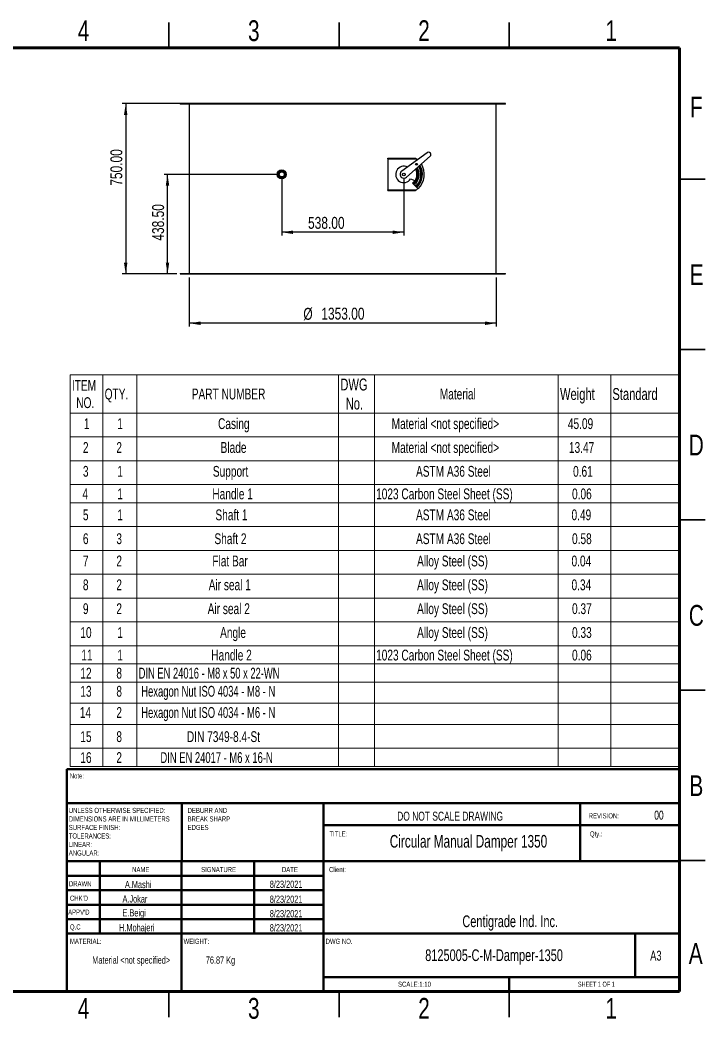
# Model space of a CAD drawing. Header units: millimetres. Extents: x 2 to 418, y 2 to 295.
# Drawn here: x 216.3 to 417.5, y 1.9 to 295.2 of the extents above; entities that cross this region are included whole.
import ezdxf

# ---------------------------------------------------------------- set-up
doc = ezdxf.new("R2010")
doc.units = ezdxf.units.MM
doc.layers.add('RED_DIMENSION', color=1, linetype='Continuous')
doc.styles.add('SLDTEXTSTYLE0', font='TXT', dxfattribs={"width": 0.75})
doc.styles.add('SLDTEXTSTYLE1', font='TXT', dxfattribs={"width": 0.699738})
doc.styles.add('SLDTEXTSTYLE2', font='TXT', dxfattribs={"width": 0.7})
doc.styles.add('SLDTEXTSTYLE3', font='TXT', dxfattribs={"width": 0.65})
doc.styles.add('SLDTEXTSTYLE4', font='TXT', dxfattribs={"width": 0.646667})
doc.styles.add('SLDTEXTSTYLE5', font='TXT', dxfattribs={"width": 0.651724})
doc.dimstyles.new('SLDDIMSTYLE2', dxfattribs={"dimtxt": 3.5, "dimasz": 3.302, "dimexe": 0, "dimexo": 0.0625, "dimgap": 0.875, "dimtad": 1, "dimlfac": 15, "dimrnd": 1e-09, "dimzin": 4, "dimdsep": 46, "dimtxsty": 'SLDTEXTSTYLE0', "dimsah": 1, "dimcen": 0.09, "dimadec": 0, "dimazin": 1, "dimtfac": 1, "dimtofl": 0, "dimtmove": 0, "dimatfit": 3, "dimfxl": 0, "dimfrac": 2, "dimtolj": 1, "dimtzin": 12, "dimarcsym": 0})
doc.dimstyles.new('SLDDIMSTYLE3', dxfattribs={"dimtxt": 3.5, "dimasz": 3.302, "dimexe": 0, "dimexo": 0.0625, "dimgap": 0.875, "dimtad": 1, "dimlfac": 15, "dimrnd": 1e-09, "dimzin": 4, "dimdsep": 46, "dimtxsty": 'SLDTEXTSTYLE0', "dimsah": 1, "dimcen": 0.09, "dimadec": 0, "dimazin": 1, "dimtfac": 1, "dimtmove": 0, "dimatfit": 0, "dimfxl": 0, "dimfrac": 2, "dimtolj": 1, "dimtzin": 12, "dimarcsym": 0})

# ---------------------------------------------------------------- blocks, each defined once
blk = doc.blocks.new('SW_NOTE_0')
at = {"color": 0, "linetype": 'Continuous', "lineweight": 0, "char_height": 1.5, "attachment_point": 1, "style": 'SLDTEXTSTYLE2'}
for s, insert in [('UNLESS OTHERWISE SPECIFIED:', (0, 1.93)), ('DIMENSIONS ARE IN MILLIMETERS', (0, -0.57)), ('TOLERANCES:', (0, -5.57)), ('SURFACE FINISH:', (0, -3.07)), ('LINEAR:', (0, -8.07)), ('ANGULAR:', (0, -10.57))]:
    blk.add_mtext(s, dxfattribs=dict(at, insert=insert))
blk = doc.blocks.new('SW_NOTE_1')
at = {"color": 0, "linetype": 'Continuous', "lineweight": 0, "char_height": 1.5, "attachment_point": 1, "style": 'SLDTEXTSTYLE2'}
for s, insert in [('DEBURR AND', (0, 1.93)), ('BREAK SHARP', (0, -0.57)), ('EDGES', (0, -3.07))]:
    blk.add_mtext(s, dxfattribs=dict(at, insert=insert))
blk = doc.blocks.new('SW_TABLEANNOTATION_0')
at = {"color": 0, "linetype": 'Continuous', "lineweight": 0}
for p, q in [((0, 0), (0, -114.97)), ((179.08, 0), (0, 0)), ((9.65, 0), (9.65, -11.24)), ((19.64, 0), (19.64, -11.24)), ((78.85, 0), (78.85, -11.24)), ((89.38, 0), (89.38, -11.24)), ((143.41, 0), (143.41, -11.24)), ((158.79, 0), (158.79, -11.24)), ((179.08, -114.97), (179.08, 0)), ((0, -11.24), (179.08, -11.24)), ((9.65, -11.24), (9.65, -114.97)), ((19.64, -11.24), (19.64, -114.97)), ((78.85, -11.24), (78.85, -114.97)), ((89.38, -11.24), (89.38, -114.97)), ((143.41, -11.24), (143.41, -114.97)), ((158.79, -11.24), (158.79, -114.97)), ((0, -18.24), (179.08, -18.24)), ((0, -25.24), (179.08, -25.24)), ((0, -32.24), (179.08, -32.24)), ((0, -37.56), (179.08, -37.56)), ((0, -44.56), (179.08, -44.56)), ((0, -51.56), (179.08, -51.56)), ((0, -58.56), (179.08, -58.56)), ((0, -65.56), (179.08, -65.56)), ((0, -72.56), (179.08, -72.56)), ((0, -79.56), (179.08, -79.56)), ((0, -84.87), (179.08, -84.87)), ((0, -90.19), (179.08, -90.19)), ((0, -96.42), (179.08, -96.42)), ((0, -102.65), (179.08, -102.65)), ((0, -109.65), (179.08, -109.65)), ((0, -114.97), (179.08, -114.97))]:
    blk.add_line(p, q, dxfattribs=at)
at = {"color": 0, "linetype": 'Continuous', "lineweight": 0, "attachment_point": 1}
for s, insert, char_height, style in [('ITEM', (0.53, -1.53), 3.175, 'SLDTEXTSTYLE2'), ('DWG', (79.38, -1.11), 3.5, 'SLDTEXTSTYLE2'), ('QTY.', (10.15, -4.06), 3.175, 'SLDTEXTSTYLE2'), ('PART NUMBER', (35.73, -4.06), 3.175, 'SLDTEXTSTYLE2'), ('Material', (108.6, -4.06), 3.175, 'SLDTEXTSTYLE2'), ('Weight', (143.91, -3.9), 3.5, 'SLDTEXTSTYLE2'), ('Standard', (159.29, -3.9), 3.5, 'SLDTEXTSTYLE2'), ('NO.', (1.8, -6.6), 3.175, 'SLDTEXTSTYLE2'), ('No.', (80.96, -6.7), 3.5, 'SLDTEXTSTYLE2'), ('1', (4.06, -12.76), 3.17, 'SLDTEXTSTYLE2'), ('1', (13.88, -12.76), 3.17, 'SLDTEXTSTYLE2'), ('Casing', (43.45, -12.76), 3.175, 'SLDTEXTSTYLE2'), ('Material <not specified>', (94.45, -12.76), 3.175, 'SLDTEXTSTYLE2'), ('45.09', (146.22, -12.76), 3.175, 'SLDTEXTSTYLE2'), ('2', (3.76, -19.76), 3.17, 'SLDTEXTSTYLE2'), ('2', (13.58, -19.76), 3.17, 'SLDTEXTSTYLE2'), ('Blade', (44.21, -19.76), 3.175, 'SLDTEXTSTYLE2'), ('Material <not specified>', (94.45, -19.76), 3.175, 'SLDTEXTSTYLE2'), ('13.47', (146.53, -19.76), 3.175, 'SLDTEXTSTYLE2'), ('3', (3.76, -26.76), 3.17, 'SLDTEXTSTYLE2'), ('1', (13.88, -26.76), 3.17, 'SLDTEXTSTYLE2'), ('Support', (41.93, -26.76), 3.175, 'SLDTEXTSTYLE2'), ('ASTM A36 Steel', (101.61, -26.76), 3.175, 'SLDTEXTSTYLE2'), ('0.61', (147.75, -26.76), 3.175, 'SLDTEXTSTYLE2'), ('4', (3.61, -33.38), 3.17, 'SLDTEXTSTYLE2'), ('1', (13.88, -33.38), 3.17, 'SLDTEXTSTYLE2'), ('Handle 1', (41.78, -33.38), 3.175, 'SLDTEXTSTYLE2'), ('1023 Carbon Steel Sheet (SS)', (89.88, -33.38), 3.175, 'SLDTEXTSTYLE2'), ('0.06', (147.44, -33.38), 3.175, 'SLDTEXTSTYLE2'), ('5', (3.76, -39.54), 3.17, 'SLDTEXTSTYLE2'), ('1', (13.88, -39.54), 3.17, 'SLDTEXTSTYLE2'), ('Shaft 1', (42.69, -39.54), 3.175, 'SLDTEXTSTYLE2'), ('ASTM A36 Steel', (101.61, -39.54), 3.175, 'SLDTEXTSTYLE2'), ('0.49', (147.29, -39.54), 3.175, 'SLDTEXTSTYLE2'), ('6', (3.76, -46.54), 3.17, 'SLDTEXTSTYLE2'), ('3', (13.58, -46.54), 3.17, 'SLDTEXTSTYLE2'), ('Shaft 2', (42.39, -46.54), 3.175, 'SLDTEXTSTYLE2'), ('ASTM A36 Steel', (101.61, -46.54), 3.175, 'SLDTEXTSTYLE2'), ('0.58', (147.44, -46.54), 3.175, 'SLDTEXTSTYLE2'), ('7', (3.76, -53.08), 3.17, 'SLDTEXTSTYLE2'), ('2', (13.58, -53.08), 3.17, 'SLDTEXTSTYLE2'), ('Flat Bar', (41.78, -53.08), 3.175, 'SLDTEXTSTYLE2'), ('Alloy Steel (SS)', (101.92, -53.08), 3.175, 'SLDTEXTSTYLE2'), ('0.04', (147.29, -53.08), 3.175, 'SLDTEXTSTYLE2'), ('8', (3.76, -60.08), 3.17, 'SLDTEXTSTYLE2'), ('2', (13.58, -60.08), 3.17, 'SLDTEXTSTYLE2'), ('Air seal 1', (40.71, -60.08), 3.175, 'SLDTEXTSTYLE2'), ('Alloy Steel (SS)', (101.92, -60.08), 3.175, 'SLDTEXTSTYLE2'), ('0.34', (147.29, -60.08), 3.175, 'SLDTEXTSTYLE2'), ('9', (3.76, -67.08), 3.17, 'SLDTEXTSTYLE2'), ('2', (13.58, -67.08), 3.17, 'SLDTEXTSTYLE2'), ('Air seal 2', (40.41, -67.08), 3.175, 'SLDTEXTSTYLE2'), ('Alloy Steel (SS)', (101.92, -67.08), 3.175, 'SLDTEXTSTYLE2'), ('0.37', (147.44, -67.08), 3.175, 'SLDTEXTSTYLE2'), ('10', (3, -74.08), 3.175, 'SLDTEXTSTYLE2'), ('1', (13.88, -74.08), 3.17, 'SLDTEXTSTYLE2'), ('Angle', (44.06, -74.08), 3.175, 'SLDTEXTSTYLE2'), ('Alloy Steel (SS)', (101.92, -74.08), 3.175, 'SLDTEXTSTYLE2'), ('0.33', (147.44, -74.08), 3.175, 'SLDTEXTSTYLE2'), ('11', (3.3, -80.7), 3.175, 'SLDTEXTSTYLE2'), ('1', (13.88, -80.7), 3.17, 'SLDTEXTSTYLE2'), ('Handle 2', (41.47, -80.7), 3.175, 'SLDTEXTSTYLE2'), ('1023 Carbon Steel Sheet (SS)', (89.88, -80.7), 3.175, 'SLDTEXTSTYLE2'), ('0.06', (147.44, -80.7), 3.175, 'SLDTEXTSTYLE2'), ('12', (3, -86.01), 3.175, 'SLDTEXTSTYLE2'), ('8', (13.58, -86.01), 3.17, 'SLDTEXTSTYLE2'), ('DIN EN 24016 - M8 x 50 x 22-WN', (20.14, -86.01), 3.175, 'SLDTEXTSTYLE4'), ('13', (3, -91.33), 3.175, 'SLDTEXTSTYLE2'), ('8', (13.58, -91.33), 3.17, 'SLDTEXTSTYLE2'), ('Hexagon Nut ISO 4034 - M8 - N', (20.9, -91.33), 3.175, 'SLDTEXTSTYLE5'), ('14', (2.84, -97.56), 3.175, 'SLDTEXTSTYLE2'), ('2', (13.58, -97.56), 3.17, 'SLDTEXTSTYLE2'), ('Hexagon Nut ISO 4034 - M6 - N', (20.9, -97.56), 3.175, 'SLDTEXTSTYLE5'), ('15', (3, -104.64), 3.175, 'SLDTEXTSTYLE2'), ('8', (13.58, -104.64), 3.17, 'SLDTEXTSTYLE2'), ('DIN 7349-8.4-St', (34.31, -104.64), 3.175, 'SLDTEXTSTYLE2'), ('16', (3, -110.79), 3.175, 'SLDTEXTSTYLE2'), ('2', (13.58, -110.79), 3.17, 'SLDTEXTSTYLE2'), ('DIN EN 24017 - M6 x 16-N', (26.54, -110.79), 3.175, 'SLDTEXTSTYLE3')]:
    blk.add_mtext(s, dxfattribs=dict(at, insert=insert, char_height=char_height, style=style))
blk = doc.blocks.new('_D')
at = {"layer": 'RED_DIMENSION'}
for p, q in [((265.98, 219.64), (265.98, 205.18)), ((356.18, 219.64), (356.18, 205.18)), ((356.18, 206.18), (265.98, 206.18))]:
    blk.add_line(p, q, dxfattribs=at)
for points in [[(265.98, 206.18), (269.29, 205.67), (269.29, 206.69)], [(356.18, 206.18), (352.88, 206.69), (352.88, 205.67)]]:
    blk.add_solid(points, dxfattribs=at)
at = {"layer": 'RED_DIMENSION', "char_height": 3.5, "attachment_point": 1, "style": 'SLDTEXTSTYLE0'}
for s, insert in [('%%c', (299.5, 210.69)), ('1353.00', (304.78, 210.75))]:
    blk.add_mtext(s, dxfattribs=dict(at, insert=insert))
blk = doc.blocks.new('_D_1')
at = {"layer": 'RED_DIMENSION'}
for p, q in [((265.08, 270.64), (246.32, 270.64)), ((247.32, 270.64), (247.32, 220.64)), ((262.32, 220.64), (246.32, 220.64))]:
    blk.add_line(p, q, dxfattribs=at)
for points in [[(247.32, 270.64), (246.81, 267.34), (247.82, 267.34)], [(247.32, 220.64), (247.82, 223.94), (246.81, 223.94)]]:
    blk.add_solid(points, dxfattribs=at)
at = {"layer": 'RED_DIMENSION', "insert": (242.81, 246.54), "char_height": 3.5, "attachment_point": 1, "rotation": 90, "style": 'SLDTEXTSTYLE0'}
blk.add_mtext('750.00', dxfattribs=at)
blk = doc.blocks.new('_D_2')
at = {"layer": 'RED_DIMENSION'}
for p, q in [((292.15, 249.88), (258.6, 249.88)), ((259.6, 220.64), (259.6, 249.88)), ((262.32, 220.64), (258.6, 220.64))]:
    blk.add_line(p, q, dxfattribs=at)
for points in [[(259.6, 249.88), (259.09, 246.57), (260.1, 246.57)], [(259.6, 220.64), (260.1, 223.94), (259.09, 223.94)]]:
    blk.add_solid(points, dxfattribs=at)
at = {"layer": 'RED_DIMENSION', "insert": (255.08, 230.42), "char_height": 3.5, "attachment_point": 1, "rotation": 90, "style": 'SLDTEXTSTYLE0'}
blk.add_mtext('438.50', dxfattribs=at)
blk = doc.blocks.new('_D_3')
at = {"layer": 'RED_DIMENSION'}
for p, q in [((293.15, 248.88), (293.15, 231.89)), ((329.02, 248.88), (329.02, 231.89)), ((329.02, 232.89), (293.15, 232.89))]:
    blk.add_line(p, q, dxfattribs=at)
for points in [[(293.15, 232.89), (296.45, 232.38), (296.45, 233.4)], [(329.02, 232.89), (325.71, 233.4), (325.71, 232.38)]]:
    blk.add_solid(points, dxfattribs=at)
at = {"layer": 'RED_DIMENSION', "insert": (300.88, 237.4), "char_height": 3.5, "attachment_point": 1, "style": 'SLDTEXTSTYLE0'}
blk.add_mtext('538.00', dxfattribs=at)

msp = doc.modelspace()

# ---------------------------------------------------------------- linework, layer by layer
at = {"color": 7, "linetype": 'Continuous', "lineweight": 35}
for p, q in [((260, 287), (260, 294.5)), ((310, 287), (310, 294.5)), ((360, 287), (360, 294.5)), ((410, 248.5), (417.5, 248.5)), ((410, 198.5), (417.5, 198.5)), ((417.5, 148.5), (410, 148.5)), ((410, 148.5), (417.5, 148.5)), ((410, 98.5), (417.5, 98.5)), ((410, 48.5), (417.5, 48.5)), ((260, 10), (260, 2.5)), ((310, 10), (310, 2.5)), ((360, 10), (360, 2.5))]:
    msp.add_line(p, q, dxfattribs=at)
at = {"color": 7, "linetype": 'Continuous', "lineweight": 70}
for p, q in [((10, 287), (410, 287)), ((410, 287), (410, 10)), ((410, 10), (10, 10))]:
    msp.add_line(p, q, dxfattribs=at)
at = {"color": 7, "linetype": 'Continuous', "lineweight": 25}
for p, q in [((263.31696, 270.6428), (263.31696, 270.47613)), ((358.85029, 270.6428), (263.31696, 270.6428)), ((358.85029, 270.47613), (263.31696, 270.47613)), ((265.98363, 270.47613), (265.98363, 220.80946)), ((356.18363, 220.80946), (356.18363, 270.47613)), ((358.85029, 270.47613), (358.85029, 270.6428)), ((335.8878, 256.22807), (328.41222, 250.79498)), ((329.78086, 249.08464), (336.72086, 255.18702)), ((324.35029, 254.6428), (332.437, 254.6428)), ((324.35029, 254.4428), (324.35029, 254.6428)), ((324.35029, 254.4428), (332.6998, 254.4428)), ((324.35029, 254.4428), (324.35029, 245.30946)), ((332.92382, 253.02345), (332.94393, 252.99832)), ((331.00891, 248.53742), (332.21512, 248.08275)), ((331.75111, 247.14198), (331.60969, 247.2834)), ((331.96466, 246.92843), (331.75111, 247.14198)), ((332.67177, 246.22132), (331.96466, 246.92843)), ((324.35029, 245.30946), (332.6998, 245.30946)), ((324.35029, 245.10946), (324.35029, 245.30946)), ((324.35029, 245.10946), (332.437, 245.10946)), ((332.88248, 246.01061), (332.67177, 246.22132)), ((333.2596, 245.63349), (332.88248, 246.01061)), ((263.31696, 220.80946), (263.31696, 220.6428)), ((263.31696, 220.80946), (311.08363, 220.80946)), ((263.31696, 220.6428), (311.08363, 220.6428)), ((311.08363, 220.80946), (358.85029, 220.80946)), ((311.08363, 220.6428), (358.85029, 220.6428)), ((358.85029, 220.6428), (358.85029, 220.80946))]:
    msp.add_line(p, q, dxfattribs=at)
at = {"color": 7, "linetype": 'Continuous', "lineweight": 50}
for p, q in [((230, 65.25), (230, 75.25)), ((230, 75.25), (410, 75.25)), ((230, 65.25), (410, 65.25)), ((230, 65.25), (230, 10)), ((263.8, 48.25), (263.8, 65.25)), ((305.46393, 65.25), (305.46393, 10)), ((380.8, 58.875), (380.8, 65.25)), ((410, 58.875), (305.46393, 58.875)), ((380.8, 48.25), (380.8, 58.875)), ((410, 48.25), (230, 48.25)), ((239.74759, 48.25), (239.74759, 27)), ((263.75045, 48.25), (263.75045, 10)), ((285.08633, 48.25), (285.08633, 27)), ((305.46393, 44), (230, 44)), ((305.46393, 39.75), (230, 39.75)), ((305.46393, 35.5), (230, 35.5)), ((305.46393, 31.25), (230, 31.25)), ((284.6, 27), (230, 27)), ((284.6, 27), (410, 27)), ((397, 14.25), (397, 27)), ((305.46393, 14.25), (410, 14.25)), ((359.9274, 10), (359.9274, 14.25))]:
    msp.add_line(p, q, dxfattribs=at)
at = {"color": 7, "linetype": 'Continuous', "lineweight": 25, "flags": 128}
for points in [[(332.6998, 254.4428), (332.98313, 254.199), (333.03267, 254.15302)], [(333.16532, 245.72777), (332.98313, 245.55326), (332.6998, 245.30946)]]:
    msp.add_lwpolyline(points, dxfattribs=at)
at = {"color": 7, "linetype": 'Continuous', "lineweight": 25}
for centre, radius in [((332.72623, 252.84432), 0.26667), ((293.15029, 249.87613), 1.33333), ((293.15029, 249.87613), 1.13333), ((293.15029, 249.87613), 0.83333), ((293.15029, 249.87613), 0.73333), ((329.01696, 249.87613), 0.4)]:
    msp.add_circle(centre, radius, dxfattribs=at)
for centre, radius, start, end in [((336.30433, 255.70754), 0.66667, 308.6670941, 128.6670941), ((329.01696, 249.87613), 2.4, 63.2566648, 326.0966068), ((329.01696, 249.87613), 5.16868, 315, 29.0510987), ((329.01696, 249.87613), 5.46667, 315, 29.7297292), ((329.01696, 249.87613), 5.01689, 321.1455584, 28.6736688), ((329.01696, 249.87613), 6, 315, 30.7728666), ((329.01696, 249.87613), 1.1, 123.3505896, 313.9835985), ((329.01696, 249.87613), 3.86667, 315, 24.8157231), ((329.01696, 249.87613), 4.16868, 315, 26.0422513), ((329.01696, 249.87613), 4.48356, 321.274568, 27.1389682), ((329.01696, 249.87613), 3.66667, 315, 330.7182843), ((332.72295, 246.90437), 0.26678, 141.2752293, 318.8471127)]:
    msp.add_arc(centre, radius, start, end, dxfattribs=at)
for points, knots in [([(332.437, 254.6428), (332.43866, 254.64161), (332.44196, 254.63924), (332.46867, 254.61997), (332.52099, 254.58164), (332.60293, 254.51994), (332.66755, 254.46848), (332.6998, 254.4428)], [0, 0, 0, 0, 0.114922136, 0.228922909, 0.410917239, 0.705929683, 1, 1, 1, 1]), ([(332.6998, 245.30946), (332.65509, 245.27402), (332.58564, 245.21897), (332.50495, 245.15882), (332.46278, 245.12801), (332.44065, 245.11208), (332.43815, 245.11028), (332.437, 245.10946)], [0, 0, 0, 0, 0.404884242, 0.628858158, 0.790761037, 0.904120993, 1, 1, 1, 1])]:
    msp.add_open_spline(points, degree=3, knots=knots, dxfattribs=at)

# ---------------------------------------------------------------- block references
at = {"color": 7, "linetype": 'Continuous', "lineweight": 0}
for name, p in [('SW_TABLEANNOTATION_0', (230.98943, 191.05439)), ('SW_NOTE_0', (230.59367, 61.98737)), ('SW_NOTE_1', (265.50192, 61.98737))]:
    msp.add_blockref(name, p, dxfattribs=at)

# ---------------------------------------------------------------- texts
for s, insert, char_height, attachment_point, style in [('4', (234.93862, 295.11369), 6.096, 2, 'SLDTEXTSTYLE0'), ('3', (284.93862, 295.11369), 6.096, 2, 'SLDTEXTSTYLE0'), ('2', (334.93862, 295.11369), 6.096, 2, 'SLDTEXTSTYLE0'), ('1', (389.93862, 295.11369), 6.096, 2, 'SLDTEXTSTYLE0'), ('F', (414.9365, 272.72569), 6.096, 2, 'SLDTEXTSTYLE0'), ('E', (415.01058, 223.47569), 6.096, 2, 'SLDTEXTSTYLE0'), ('D', (414.93015, 173.47569), 6.096, 2, 'SLDTEXTSTYLE0'), ('C', (414.9365, 123.47569), 6.096, 2, 'SLDTEXTSTYLE0'), ('Note:', (230.87815, 74.05506), 1.5, 1, 'SLDTEXTSTYLE2'), ('B', (414.95343, 73.47569), 6.096, 2, 'SLDTEXTSTYLE0'), ('DO NOT SCALE DRAWING', (327.07192, 62.79908), 2.6458333, 1, 'SLDTEXTSTYLE2'), ('REVISION:', (383.32758, 62.32887), 1.5, 1, 'SLDTEXTSTYLE2'), ('00', (403.96192, 63.09687), 2.645833, 2, 'SLDTEXTSTYLE2'), ('TITLE:', (307.15215, 57.02362), 1.5, 1, 'SLDTEXTSTYLE2'), ('Circular Manual Damper 1350', (348.01578, 55.9561), 3.7041667, 2, 'SLDTEXTSTYLE2'), ('Qty.:', (383.68077, 57.02362), 1.5, 1, 'SLDTEXTSTYLE2'), ('NAME', (249.21171, 46.55572), 1.5, 1, 'SLDTEXTSTYLE2'), ('SIGNATURE', (269.47889, 46.55572), 1.5, 1, 'SLDTEXTSTYLE2'), ('DATE', (293.21661, 46.55572), 1.5, 1, 'SLDTEXTSTYLE2'), ('Client:', (307.06049, 46.55572), 1.5, 1, 'SLDTEXTSTYLE2'), ('DRAWN', (230.64336, 42.37875), 1.5, 1, 'SLDTEXTSTYLE1'), ('A.Mashi', (247.09531, 42.47273), 2.116667, 1, 'SLDTEXTSTYLE2'), ('8/23/2021', (289.64451, 42.54847), 2.116667, 1, 'SLDTEXTSTYLE2'), ("CHK'D", (230.93922, 38.15582), 1.5, 1, 'SLDTEXTSTYLE2'), ('A.Jokar', (246.38387, 38.2498), 2.116667, 1, 'SLDTEXTSTYLE2'), ('8/23/2021', (289.64451, 38.16348), 2.116667, 1, 'SLDTEXTSTYLE2'), ("APPV'D", (230.40172, 34.05983), 1.5, 1, 'SLDTEXTSTYLE2'), ('E.Beigi', (246.38387, 34.15382), 2.116667, 1, 'SLDTEXTSTYLE2'), ('8/23/2021', (289.64451, 33.91795), 2.116667, 1, 'SLDTEXTSTYLE2'), ('Centigrade Ind. Inc.', (360.27286, 32.34207), 3.4395833, 2, 'SLDTEXTSTYLE2'), ('Q.C', (230.93922, 29.70975), 1.5, 1, 'SLDTEXTSTYLE2'), ('H.Mohajeri', (245.36866, 29.80374), 2.116667, 1, 'SLDTEXTSTYLE2'), ('8/23/2021', (289.64451, 29.76359), 2.116667, 1, 'SLDTEXTSTYLE2'), ('MATERIAL:', (230.93922, 25.49863), 1.5, 1, 'SLDTEXTSTYLE2'), ('WEIGHT:', (264.32537, 25.49815), 1.5, 1, 'SLDTEXTSTYLE2'), ('DWG NO.', (306.04838, 25.49815), 1.5, 1, 'SLDTEXTSTYLE2'), ('A', (414.75658, 24.22569), 6.096, 2, 'SLDTEXTSTYLE0'), ('8125005-C-M-Damper-1350', (335.30485, 22.39024), 3.4395833, 1, 'SLDTEXTSTYLE2'), ('A3', (401.38873, 22.00018), 2.910417, 1, 'SLDTEXTSTYLE2'), ('Material <not specified>', (248.93155, 20.29277), 2.1166667, 2, 'SLDTEXTSTYLE2'), ('76.87 Kg', (270.84773, 20.29277), 2.116667, 1, 'SLDTEXTSTYLE2'), ('SCALE:1:10', (327.32454, 12.89405), 1.5, 1, 'SLDTEXTSTYLE2'), ('SHEET 1 OF 1', (380.13323, 12.89405), 1.5, 1, 'SLDTEXTSTYLE3'), ('4', (234.93862, 8.11369), 6.096, 2, 'SLDTEXTSTYLE0'), ('3', (284.93862, 8.11369), 6.096, 2, 'SLDTEXTSTYLE0'), ('2', (334.93862, 8.11369), 6.096, 2, 'SLDTEXTSTYLE0'), ('1', (389.93862, 8.11369), 6.096, 2, 'SLDTEXTSTYLE0')]:
    msp.add_mtext(s, dxfattribs=dict(at, insert=insert, char_height=char_height, attachment_point=attachment_point, style=style))

# ---------------------------------------------------------------- dimensions: what is measured, and where the dimension line sits
at = {"layer": 'RED_DIMENSION'}
for base, p1, p2, angle, dimstyle, picture, middle in [((247.31696, 220.6428), (266.08363, 270.6428), (263.31696, 220.6428), 90, 'SLDDIMSTYLE2', '_D_1', (247.31696, 253.6524)), ((259.5965, 249.87613), (263.31696, 220.6428), (293.15029, 249.87613), 90, 'SLDDIMSTYLE3', '_D_2', (259.5965, 237.53238)), ((293.15029, 232.89), (329.01696, 249.87613), (293.15029, 249.87613), 0, 'SLDDIMSTYLE2', '_D_3', (307.98689, 232.89))]:
    dim = msp.add_linear_dim(base=base, p1=p1, p2=p2, angle=angle, dimstyle=dimstyle, dxfattribs=at)
    dim.commit()
    dim.dimension.update_dxf_attribs({"geometry": picture, "text_midpoint": middle, "dimtype": 160})
dim = msp.add_linear_dim(base=(265.98363, 206.18224), p1=(356.18363, 220.6428), p2=(265.98363, 220.6428), text='%%c<>', dimstyle='SLDDIMSTYLE2', dxfattribs=at)
dim.commit()
dim.dimension.update_dxf_attribs({"geometry": '_D', "text_midpoint": (310.54136, 206.18224), "dimtype": 160})

doc.saveas('drawing.dxf')
